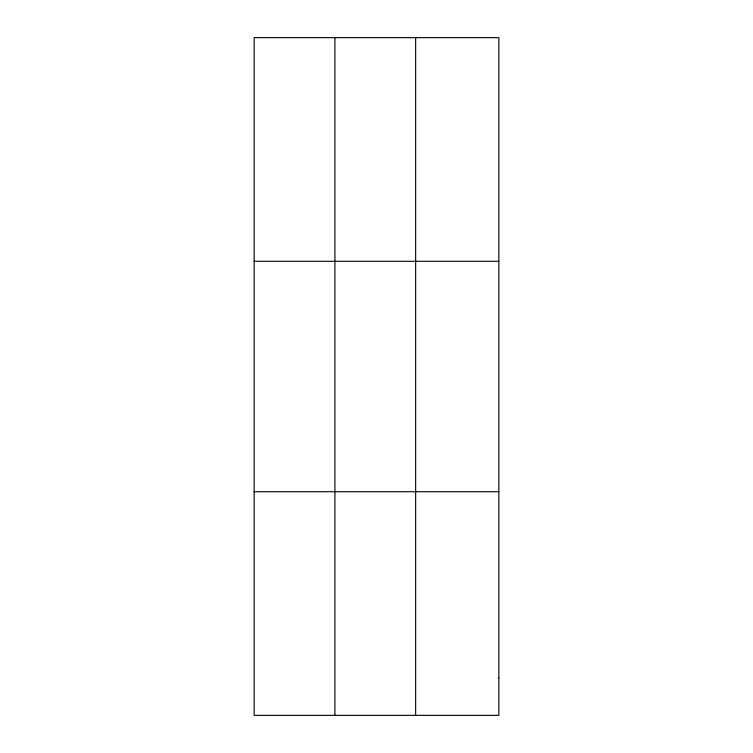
<?xml version="1.0" encoding="UTF-8"?>
<svg xmlns="http://www.w3.org/2000/svg" width="753" height="753" viewBox="0 0 753 753"><rect width="100%" height="100%" fill="white"/><g stroke="black" fill="none" stroke-linecap="round" stroke-linejoin="round"><path stroke-width="1.13" d="M334.906 715.35L334.906 37.65M415.647 715.35L415.647 37.65M254.166 261.291L498.834 261.291M254.166 491.709L498.834 491.709M498.834 678.077L498.834 715.35L254.166 715.35L254.166 37.65L498.834 37.65L498.834 678.077"/></g></svg>
